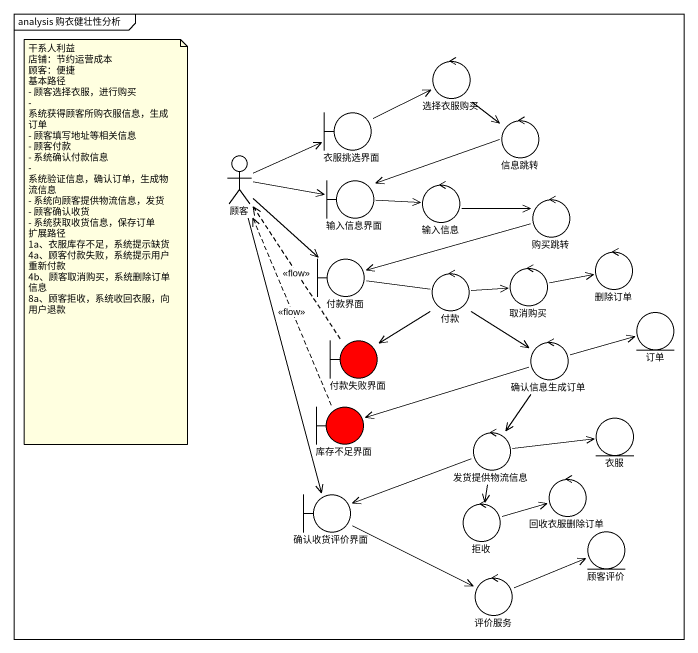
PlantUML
@startuml
mainframe analysis 购衣健壮性分析
control 选择衣服购买
boundary 衣服挑选界面
control 信息跳转
actor 顾客
boundary 输入信息界面
control 输入信息
control 购买跳转
boundary 付款界面
control 取消购买
control 删除订单
control 付款
boundary 付款失败界面 #FF0000
control 确认信息生成订单
entity 订单
boundary 库存不足界面 #FF0000
entity 衣服
control 发货提供物流信息
boundary 确认收货评价界面
control 回收衣服删除订单
control 拒收
entity 顾客评价
control 评价服务
选择衣服购买 --> 信息跳转
衣服挑选界面 -right-> 选择衣服购买
信息跳转 -left-> 输入信息界面
顾客 -right-> 衣服挑选界面
顾客 -right-> 输入信息界面
顾客 --> 付款界面
顾客 --> 确认收货评价界面
输入信息界面 -right-> 输入信息
输入信息 -right-> 购买跳转
购买跳转 -left-> 付款界面
付款界面 -right- 付款
取消购买 -right-> 删除订单
付款 -right-> 取消购买
付款 --> 付款失败界面
付款 --> 确认信息生成订单
付款失败界面 .up.> 顾客 : <<flow>>
确认信息生成订单 -right-> 订单
确认信息生成订单 -left-> 库存不足界面
确认信息生成订单 --> 发货提供物流信息
库存不足界面 .up.> 顾客 : <<flow>>
发货提供物流信息 -right-> 衣服
发货提供物流信息 -left-> 确认收货评价界面
发货提供物流信息 --> 拒收
确认收货评价界面 -right-> 评价服务
拒收 -right-> 回收衣服删除订单
评价服务 -right-> 顾客评价
note as N1
  干系人利益
  店铺：节约运营成本
  顾客：便捷
  基本路径
  - 顾客选择衣服，进行购买
  - 系统获得顾客所购衣服信息，生成订单
  - 顾客填写地址等相关信息
  - 顾客付款
  - 系统确认付款信息
  - 系统验证信息，确认订单，生成物流信息
  - 系统向顾客提供物流信息，发货
  - 顾客确认收货
  - 系统获取收货信息，保存订单
  扩展路径
  1a、衣服库存不足，系统提示缺货
  4a、顾客付款失败，系统提示用户重新付款
  4b、顾客取消购买，系统删除订单信息
  8a、顾客拒收，系统收回衣服，向用户退款
end note
@enduml
